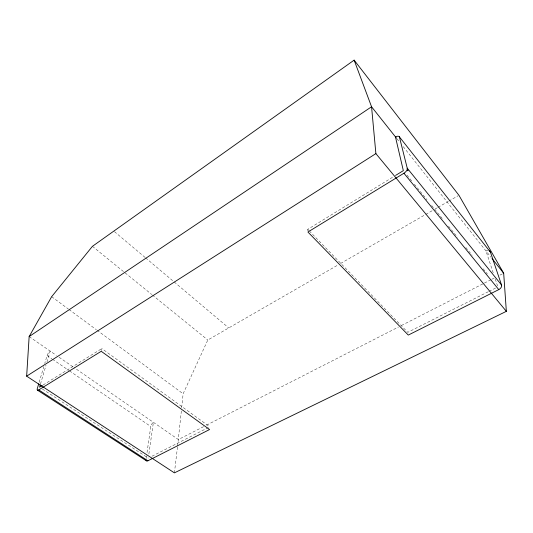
<?xml version="1.0" encoding="UTF-8"?>
<svg xmlns="http://www.w3.org/2000/svg" width="533" height="533" viewBox="0 0 533 533"><rect width="100%" height="100%" fill="white"/><g stroke="black" fill="none" stroke-linecap="round" stroke-linejoin="round"><path stroke-width="0.4" stroke-dasharray="2.67 2" d="M181.347 410.956L177.609 446.048M181.68 407.692L183.119 393.8L207.797 340.014L337.715 265.141M174.404 472.864L177.509 446.861M148.874 454.049L153.397 422.309A3.944 2.005 -55.4 0 0 150.792 426.507L146.875 453.53M146.162 458.44L146.755 454.349M101.383 350.607L101.843 348.569L209.782 426.833M40.481 384.06L46.018 365.218M46.937 362.08L50.169 351.087A4.344 1.619 -53 0 0 47.084 355.544L44.752 363.419M39.156 382.308L43.819 366.564M43.06 385.033L101.843 348.569M307.841 230.689L307.761 229.357L393.427 176.743M340.607 263.475L425.028 214.826M425.747 214.413L432.243 210.668M435.128 209.003L437.293 207.757M438.013 207.344L448.113 201.521M448.839 201.108L458.22 195.698M203.573 426.666L178.382 439.552L74.12 367.61M206.537 425.154L398.457 327.029M401.422 325.51L483.671 283.456M484.41 283.076L491.08 279.672M491.819 279.292L495.523 277.393M499.974 275.121L503.678 273.229M151.998 456.228L208.303 427.586M488.268 291.731L407.772 332.339L310.073 231.742M489.008 291.358L495.65 288M42.347 389.017L148.294 458.114M47.084 355.544L51.834 358.802M52.514 359.262L68.81 370.415M69.49 370.881L150.792 426.507M29.148 336.583L56.325 355.338M59.063 357.223L73.434 367.144M51.654 296.688L68.337 309.013M69.004 309.506L96.366 329.714M97.033 330.207L183.119 393.8M92.429 246.326L151.725 294.476M152.371 295.002L207.797 340.014M114.455 231.642L144.943 257.319M145.576 257.852L173.518 281.391M174.151 281.924L228.764 327.928M307.761 229.357L309.493 231.142M407.019 175.177L412.269 181.633M414.368 184.218L426.973 199.715M431.697 205.525L442.203 218.437M448.506 226.185L457.434 237.165M465.835 247.499L472.138 255.247M483.165 268.805L487.362 273.969M396.992 138.813L399.577 142.064M403.188 146.615L490.993 257.252M493.192 272.789L485.923 250.856A5.23 3.338 -34.8 0 1 487.922 250.543M495.27 279.052L497.869 286.887"/><path stroke-width="0.8" d="M26.65 376.171L29.148 336.583L51.654 296.688L92.429 246.326L354.132 60.136L458.94 195.285L503.678 273.229L506.35 311.345L174.404 472.864L26.65 376.171L375.885 153.611L371.561 106.773L354.132 60.136M40.248 384.846L39.562 387.205L42.36 385.466M38.689 383.887L37.29 388.604A3.631 1.386 -54.1 0 0 38.762 389.916L147.907 460.792L209.582 429.538L101.23 351.294L38.762 389.916M29.148 336.583L371.561 106.773L396.479 138.167M395.553 175.437L403.341 170.653L395.446 136.868A5.896 2.872 -39.2 0 1 399.837 137.421L490.44 252.149L501.546 285.028A4.157 2.805 -34.1 0 1 498.775 289.612L408.291 335.084L307.921 232.022L403.941 173.232A4.71 2.445 -39 0 0 407.325 168.595L407.279 168.241L501.546 285.028M37.39 390.109L146.428 460.818M399.33 136.608L407.898 170.813L407.279 168.241L407.325 168.595M375.885 153.611L506.35 311.345M403.941 173.232L498.775 289.612M492.012 258.525L503.678 273.229M147.907 460.792A3.285 1.699 -57 0 1 146.062 460.192M489.187 250.816A5.23 3.338 -34.8 0 1 490.44 252.149"/></g></svg>
